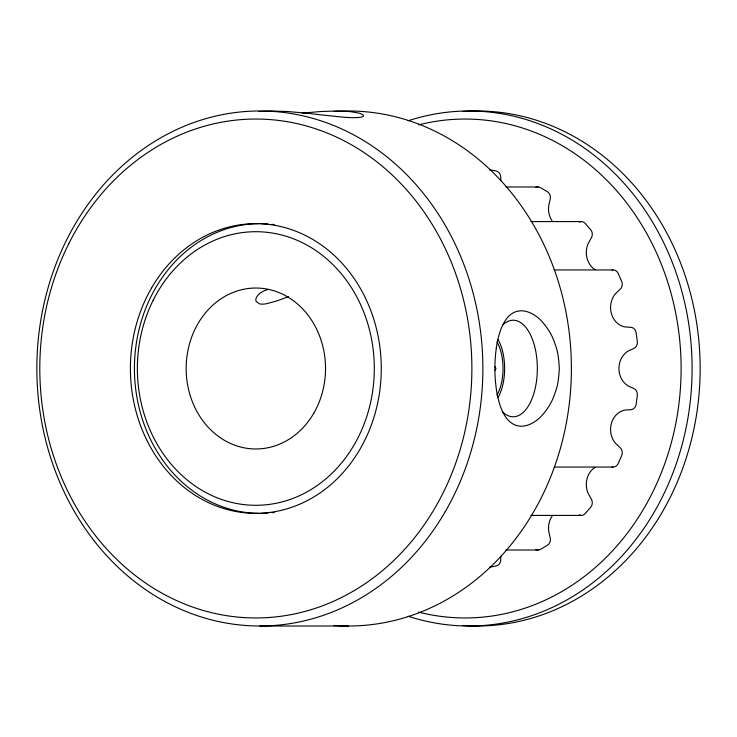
<?xml version="1.0" encoding="UTF-8"?>
<svg xmlns="http://www.w3.org/2000/svg" width="737" height="737" viewBox="0 0 737 737"><rect width="100%" height="100%" fill="white"/><g stroke="black" fill="none" stroke-linecap="round" stroke-linejoin="round"><path stroke-width="1.11" d="M500.773 556.324L500.745 559.438A6.44 5.574 90 0 1 496.167 565.988L489.46 567.223M495.071 370.26L495.992 368.5L495.071 366.74M288.6 296.707L282.612 298.807A45.786 12.087 -28.3 0 1 274.726 301.525L265.817 303.856A39.356 11.46 -31.8 0 1 259.516 303.856L256.255 301.525A45.786 12.087 -28.3 0 1 255.932 298.807C257.425 293.566 263.026 291.014 267.817 289.54M302.142 113.111L304.123 112.954A66.625 3.261 -4.9 0 0 316.505 111.886L320.641 111.527A64.543 1.059 -1.6 0 0 336.312 110.992A64.543 1.059 1.6 0 1 349.264 111.527L351.844 111.886A66.625 3.261 4.9 0 1 358.173 112.954L359.757 113.332A69.038 5.62 8.1 0 1 363.553 115.82L363.313 116.179A69.877 7.932 11.4 0 1 333.741 116.179L330.462 115.82A69.038 5.62 8.1 0 1 308.177 113.332L304.123 112.954A66.625 3.261 4.9 0 1 291.741 111.886L287.596 111.527A64.543 1.059 1.6 0 1 271.935 110.992A64.543 1.059 -1.6 0 0 258.982 111.527L258.761 111.536M505.951 186.977L538.139 186.977M530.999 221.588L581.585 221.588M554.233 269.945L612.862 269.945M554.233 467.055L612.862 467.055M530.999 515.412L581.585 515.412M505.951 550.023L538.139 550.023M259.866 626.008L348.38 626.008M489.46 169.777L496.167 171.002A6.44 5.574 90 0 1 500.745 177.553L500.773 180.676M498.055 339.462A38.619 19.309 90 0 1 498.055 397.538M496.996 341.876A35.404 17.706 -90 0 1 496.996 395.124M333.797 111.536A257.508 223.016 90 0 1 571.396 368.5A257.508 223.016 90 0 1 333.797 625.464M408.123 120.794A257.508 223.016 90 0 1 692.098 368.5A257.508 223.016 90 0 1 408.123 616.206M418.662 124.866A249.456 216.042 90 0 1 681.108 368.5A249.456 216.042 90 0 1 418.662 612.134M462.55 111.536A257.508 223.016 90 0 1 700.15 368.5A257.508 223.016 90 0 1 462.55 625.464M502.514 325.192A48.283 24.146 -90 0 1 537.337 368.5A48.283 24.146 -90 0 1 502.514 411.808M535.817 549.498A6.44 5.574 90 0 0 540.433 549.387L547.499 545.233A6.44 5.574 90 0 0 550.097 537.365L548.733 531.34A19.632 17.006 90 0 1 552.584 515.366M595.063 467.304A19.632 17.006 90 0 0 588.218 493.523L591.129 498.765A6.44 5.574 90 0 1 590.761 507.167L585.15 513.634A6.44 5.574 90 0 1 579.254 514.97M612.069 466.936A6.44 5.574 -90 0 0 618.122 463.684L621.715 455.53A6.44 5.574 -90 0 0 619.817 447.405L615.644 443.462A19.632 17.006 90 0 1 611.406 423.407A19.632 17.006 90 0 1 625.04 410.058L630.43 409.698A6.44 5.574 90 0 0 636.105 404.41L637.339 395.373A6.44 5.574 -90 0 0 633.359 388.325L628.339 386.059A19.632 17.006 -90 0 1 618.933 368.5A19.632 17.006 -90 0 1 628.339 350.941L633.359 348.675A6.44 5.574 -90 0 0 637.339 341.627L636.105 332.59A6.44 5.574 -90 0 0 630.43 327.302L625.04 326.942A19.632 17.006 90 0 1 611.406 313.594A19.632 17.006 90 0 1 615.644 293.538L619.817 289.595A6.44 5.574 -90 0 0 621.715 281.47L618.122 273.316A6.44 5.574 90 0 0 612.069 270.064M258.834 513.348A144.848 125.447 90 0 1 134.42 368.5A144.848 125.447 90 0 1 258.834 223.652M260.889 223.652A144.848 125.447 90 0 1 268.065 223.956M272.156 224.343A144.848 125.447 90 0 1 274.201 224.601M274.201 512.399A144.848 125.447 90 0 1 272.156 512.657M268.065 513.044A144.848 125.447 90 0 1 260.889 513.348M595.063 269.696A19.632 17.006 90 0 1 588.218 243.477L591.129 238.235A6.44 5.574 90 0 0 590.761 229.833L585.15 223.357A6.44 5.574 90 0 0 579.254 222.03M552.584 221.634A19.632 17.006 90 0 1 548.733 205.651L550.097 199.635A6.44 5.574 -90 0 0 547.499 191.767L540.433 187.613A6.44 5.574 -90 0 0 535.817 187.502M496.296 348.094L495.835 351.982A64.543 32.253 87.8 0 0 494.942 368.5A64.543 32.253 -87.8 0 0 495.835 385.018L496.296 388.906A66.625 33.156 -83.5 0 0 498.405 399.703L499.317 402.964A69.038 34.059 -79.2 0 0 506.411 418.017L507.848 419.758A69.877 34.022 -74.9 0 0 537.439 419.795L539.493 418.017A69.038 34.059 -79.2 0 0 550.889 402.964L552.455 399.703A66.625 33.156 -83.5 0 0 556.407 388.906L557.494 385.018A64.543 32.253 -87.8 0 0 559.319 368.5A64.543 32.253 87.8 0 0 557.494 351.982L556.407 348.094A66.625 33.156 83.5 0 0 552.455 337.297L550.898 334.036A69.038 34.059 79.2 0 0 539.493 318.983L537.439 317.242A69.877 34.022 74.9 0 0 507.83 317.205L506.411 318.983A69.038 34.059 79.2 0 0 499.317 334.036L498.405 337.297A66.625 33.156 83.5 0 0 496.296 348.094M151.536 288.029A144.848 125.447 90 0 0 247.632 513.044A144.848 125.447 90 0 0 368.343 304.436A144.848 125.447 90 0 0 151.536 288.029M445.286 511.57A257.508 223.016 -90 0 0 274.45 111.536A257.508 223.016 -90 0 0 59.844 482.394A257.508 223.016 -90 0 0 445.286 511.57M68.744 243.772A249.456 216.042 90 0 0 255.84 617.956A249.456 216.042 90 0 0 442.937 243.772A249.456 216.042 90 0 0 68.744 243.772M153.241 300.097A136.796 118.473 90 0 0 255.84 505.296A136.796 118.473 90 0 0 358.44 300.097A136.796 118.473 90 0 0 153.241 300.097M313.787 413.208A80.471 69.693 -90 0 0 260.401 288.204A80.471 69.693 -90 0 0 193.334 404.088A80.471 69.693 -90 0 0 313.787 413.208"/></g></svg>
